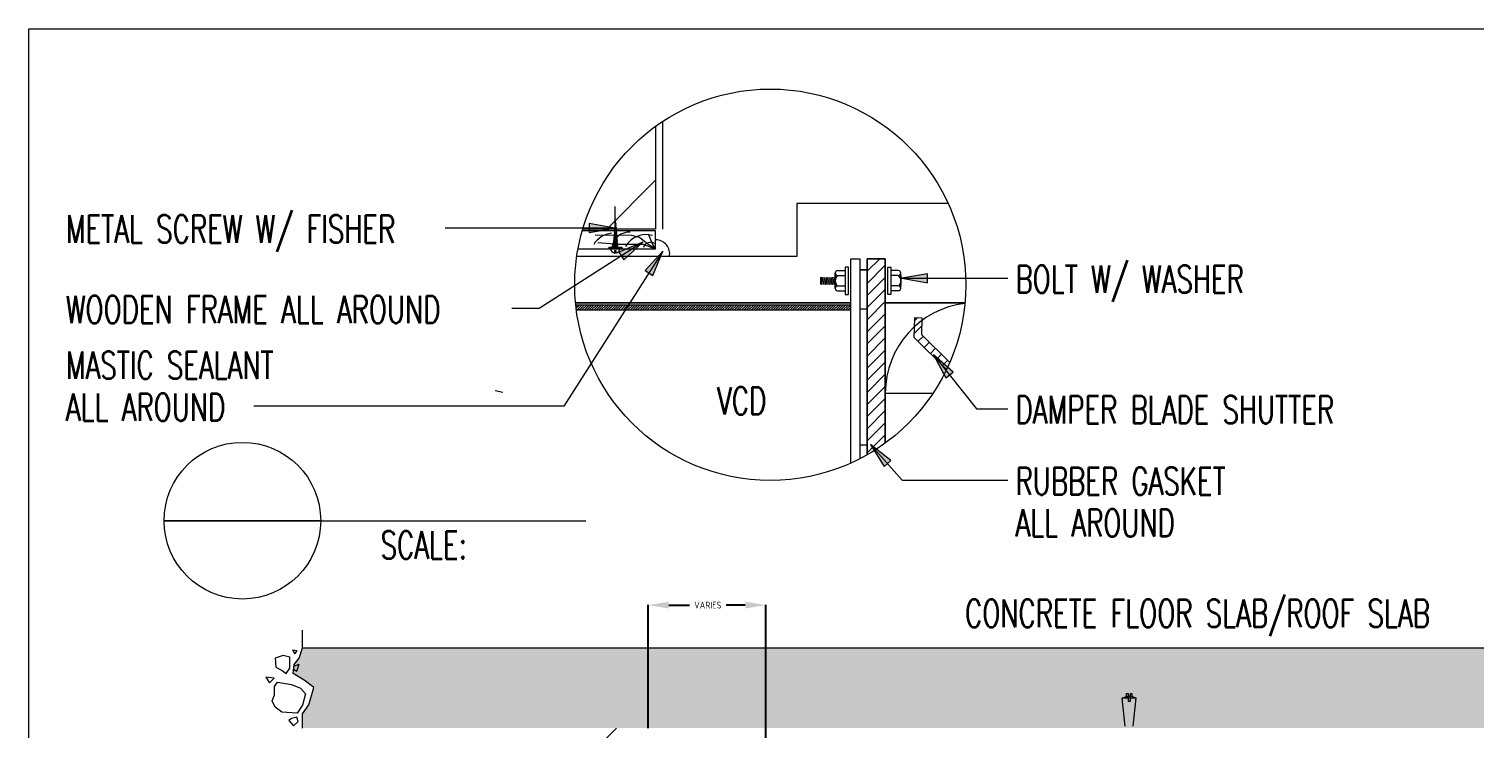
# Model space of a CAD drawing. Header units: millimetres. Extents: x -9226 to 166212, y -13 to 97274.
# Drawn here: x 86431 to 96989, y 35410 to 40514 of the extents above; entities that cross this region are included whole.
import ezdxf

# ---------------------------------------------------------------- set-up
doc = ezdxf.new("R2010")
doc.units = ezdxf.units.MM
doc.layers.get('Defpoints').update_dxf_attribs({"color": 8})
for name, color, linetype, lineweight in [('A-DETL-GENF', 7, 'Continuous', 9), ('A-DETL-THIN', 8, 'Continuous', 5), ('G-ANNO-TEXT', 231, 'Continuous', 5)]:
    doc.layers.add(name, color=color, linetype=linetype, lineweight=lineweight)
doc.styles.add('ROMANS', font='isocp.shx', dxfattribs={"width": 0.8})
doc.styles.add('ROMANS100', font='romans.shx', dxfattribs={"width": 0.7, "height": 100})
doc.dimstyles.new('JSE', dxfattribs={"dimtxt": 50, "dimasz": 150, "dimexe": 0.18, "dimexo": 0.0625, "dimgap": 50, "dimtad": 0, "dimdec": 0, "dimrnd": 5, "dimzin": 0, "dimdsep": 46, "dimtxsty": 'ROMANS', "dimcen": 0.09, "dimclrd": 7, "dimclre": 7, "dimclrt": 7, "dimadec": 0, "dimazin": 0, "dimtfac": 1, "dimtdec": 0, "dimtofl": 0, "dimtmove": 0, "dimatfit": 3, "dimfxl": 1, "dimtolj": 1, "dimtzin": 0, "dimarcsym": 1})
pattern_1 = [(45, (-378903.84, -8362.04), (-265.16504, 265.16504), [])]
pattern_2 = [(45, (-378903.836, -8362.04), (-44.194174, 44.194174), [])]

# ---------------------------------------------------------------- blocks, each defined once
blk = doc.blocks.new('*D327')
at = {"layer": 'Defpoints', "color": 0, "transparency": 16777216}
for p in [(91815, 36308), (90956, 35410), (91815, 34307)]:
    blk.add_point(p, dxfattribs=at)
at = {"layer": 'G-ANNO-TEXT', "color": 7, "lineweight": -2, "transparency": 16777216}
for p, q in [((90956, 35410), (90956, 36309)), ((91106, 36308), (91258, 36308)), ((91665, 36308), (91524, 36308)), ((91815, 34307), (91815, 36309))]:
    blk.add_line(p, q, dxfattribs=at)
at = {"layer": 'G-ANNO-TEXT', "color": 7, "transparency": 16777216}
for points in [[(91106, 36333), (91106, 36283), (90956, 36308)], [(91665, 36333), (91665, 36283), (91815, 36308)]]:
    blk.add_solid(points, dxfattribs=at)
at = {"layer": 'G-ANNO-TEXT', "color": 7, "transparency": 16777216, "insert": (91391, 36308), "char_height": 50, "width": 946.67, "attachment_point": 5, "style": 'ROMANS'}
blk.add_mtext('\\A1;VARIES', dxfattribs=at)

msp = doc.modelspace()

# ---------------------------------------------------------------- hatches: boundary and pattern name
at = {"layer": 'A-DETL-GENF'}
h = msp.add_hatch(dxfattribs=at)
h.set_pattern_fill('FP_2', style=0, pattern_type=2)
h.set_pattern_definition(pattern_1)
h.paths.add_polyline_path([(90477.3, 39051.3), (91009.9, 39051.3), (91009.9, 39804), (90905.1, 39720.4), (90808.6, 39627.3), (90721.2, 39525.6), (90643.8, 39416.2), (90576.9, 39299.9), (90521.2, 39177.9)])
h = msp.add_hatch(dxfattribs=at)
h.set_pattern_fill('FP_9', style=0, pattern_type=2)
h.set_pattern_definition([(0, (-378903.8, -8362), (793.75, 793.75), [793.75, -793.75]), (0, (-378903.8, -8064.4), (793.75, 793.75), [793.75, -793.75]), (0, (-378903.8, -7766.7), (793.75, 793.75), [793.75, -793.75]), (90, (-378804.6, -7667.5), (-793.75, 793.75), [793.75, -793.75]), (90, (-378507, -7667.5), (-793.75, 793.75), [793.75, -793.75]), (90, (-378209.3, -7667.5), (-793.75, 793.75), [793.75, -793.75])])
h.paths.add_polyline_path([(92501.6, 37376.7), (92555.4, 37405.9), (92555.4, 38754.8), (92501.6, 38754.8)])
h = msp.add_hatch(dxfattribs=at)
h.set_pattern_fill('FP_4', style=0, pattern_type=2)
h.set_pattern_definition(pattern_2)
h.paths.add_polyline_path([(92555.4, 37405.9), (92622.5, 37446.7), (92687.4, 37491.2), (92687.4, 38836.3), (92555.4, 38836.3), (92555.4, 38754.8)])
h = msp.add_hatch(dxfattribs=at)
h.set_pattern_fill('FP_5', style=0, pattern_type=2)
h.set_pattern_definition([(45, (-378903.836, -8362.037), (-8.83883476, 8.83883476), [])])
h.paths.add_polyline_path([(92435.6, 38461.6), (92435.6, 38498.6), (90426.4, 38498.6), (90430.8, 38461.6)])
h = msp.add_hatch(dxfattribs=at)
h.set_pattern_fill('FP_4', style=0, pattern_type=2)
h.set_pattern_definition(pattern_2)
h.paths.add_polyline_path([(93135.2, 38028.5), (93158.5, 38079.7), (92952.3, 38283.8), (92954.7, 38406), (92902, 38407), (92899.1, 38262.2)])
h = msp.add_hatch(dxfattribs=at)
h.set_pattern_fill('FP_10', color=8, style=0, pattern_type=2)
h.set_pattern_definition([(50, (-349903.84, -8342.04), (182.18467, -15.939086), [19.05, -209.55]), (355, (-349903.84, -8342.04), (-35.24243, 191.05661), [15.24, -167.64]), (100.451, (-349888.65, -8343.37), (146.9425, 175.11669), [16.19, -178.09]), (46.184, (-349903.84, -8291.24), (271.07889, -42.04327), [28.575, -314.325]), (96.636, (-349881.25, -8294.74), (237.4025, 247.42721), [24.285, -267.135]), (351.184, (-349903.84, -8291.24), (237.4046, 247.42512), [22.86, -251.46]), (21, (-349878.44, -8303.94), (151.61488, -102.26552), [19.05, -209.55]), (326, (-349878.44, -8303.94), (61.80236, 184.18774), [15.24, -167.64]), (71.451, (-349865.8, -8312.46), (213.41706, 81.92137), [16.19, -178.09]), (37.5, (-349903.836, -8342.04), (3.088323, 84.555076), [8.382, -157.226, 8.382, -161.798, -168.275]), (37.5, (-349903.836, -8342.04), (3.088323, 84.555076), [-335.788, 0, -168.275]), (37.5, (-349903.836, -8342.04), (3.088323, 84.555076), [0, -335.788, 0, -168.275]), (37.5, (-349903.836, -8342.04), (3.088323, 84.555076), [0, -335.788, 8.382, -159.893]), (7.5, (-349903.84, -8342.04), (66.819438, 100.180747), [8.382, -88.646, 8.382, -153.416, -64.135]), (7.5, (-349903.84, -8342.04), (66.819438, 100.180747), [-258.826, 0, -64.135]), (7.5, (-349903.84, -8342.04), (66.819438, 100.180747), [0, -258.826, 0, -64.135]), (7.5, (-349903.84, -8342.04), (66.819438, 100.180747), [0, -258.826, 8.382, -55.753]), (327.5, (-349960.48, -8342.04), (135.590488, -5.728913), [8.382, -55.118, 8.382, -189.738, -262.89]), (327.5, (-349960.48, -8342.04), (135.590488, -5.728913), [-261.62, 0, -262.89]), (327.5, (-349960.48, -8342.04), (135.590488, -5.728913), [0, -261.62, 0, -262.89]), (327.5, (-349960.48, -8342.04), (135.590488, -5.728913), [0, -261.62, 8.382, -254.508]), (317.5, (-349985.88, -8342.04), (148.128886, 25.42676), [8.382, -74.168, 8.382, -123.19, -186.69]), (317.5, (-349985.88, -8342.04), (148.128886, 25.42676), [-214.122, 0, -186.69]), (317.5, (-349985.88, -8342.04), (148.128886, 25.42676), [0, -214.122, 0, -186.69]), (317.5, (-349985.88, -8342.04), (148.128886, 25.42676), [0, -214.122, 8.382, -178.308])])
h.paths.add_polyline_path([(89795.6, 35410.3), (98231.1, 35410.3), (98254.4, 35485.4), (98291.9, 35533.6), (98297.2, 35597.8), (98217, 35647.8), (98147.5, 35701.3), (98183.1, 35826.2), (98231.1, 35893.9), (98231.1, 35996.9), (88429.1, 35996.9), (88405.8, 35921.7), (88368.3, 35873.6), (88363, 35809.3), (88443.2, 35759.4), (88512.7, 35705.9), (88477.1, 35581), (88429.1, 35513.2), (88429.1, 35410.3)])
h = msp.add_hatch(dxfattribs=at)
h.set_pattern_fill('FP_2', style=0, pattern_type=2)
h.set_pattern_definition(pattern_1)
h.paths.add_polyline_path([(90956.4, 34471.8), (90956.4, 35410.3), (90369.8, 35410.3), (90369.8, 34471.8)])
at = {"layer": 'G-ANNO-TEXT'}
for points in [[(90712.3, 39060), (90524.8, 39093), (90524.8, 39026.9)], [(90917.4, 38956.4), (90741.5, 38883.5), (90777.1, 38827.7)], [(91062.1, 38890.9), (90933.4, 38750.6), (90989.1, 38715)], [(92807.3, 38694.3), (92994.8, 38661.2), (92994.8, 38727.3)], [(93039.3, 38135.4), (93130.3, 37968.2), (93182.1, 38009.4)], [(92578.2, 37481.3), (92678.5, 37319.4), (92727.8, 37363.5)]]:
    msp.add_hatch(color=7, dxfattribs=at).paths.add_polyline_path(points)

# ---------------------------------------------------------------- linework, layer by layer
at = {"layer": 'A-DETL-THIN', "color": 7}
for p, q in [((91009.9, 39804, -6.8), (91009.9, 39051.3, -6.8)), ((91062.7, 39051.3, -6.8), (91062.7, 39840.4, -6.8)), ((90715.3, 38911.8, -6.8), (90715.3, 39216.7, -6.8)), ((93147.3, 39238.7, -6.8), (92040.8, 39238.7, -6.8)), ((92040.8, 39238.7, -6.8), (92040.8, 38852.9, -6.8)), ((90707.4, 39062.7, -6.8), (90723.8, 39055.1, -6.8)), ((90708.2, 39071.5, -6.8), (90722.9, 39064.6, -6.8)), ((90709, 39080.2, -6.8), (90722.1, 39074.1, -6.8)), ((90709.8, 39089, -6.8), (90721.2, 39083.6, -6.8)), ((90710.5, 39097.7, -6.8), (90720.4, 39093.1, -6.8)), ((90711.3, 39106.4, -6.8), (90719.6, 39102.6, -6.8)), ((90712.1, 39115.2, -6.8), (90718.7, 39112.1, -6.8)), ((90712.9, 39123.9, -6.8), (90717.9, 39121.6, -6.8)), ((90713.7, 39132.6, -6.8), (90717, 39131.1, -6.8)), ((91009.9, 39039.9, -6.8), (90474, 39039.9, -6.8)), ((91009.9, 39051.3, -6.8), (90477.3, 39051.3, -6.8)), ((90723.2, 39008, -6.8), (90568.4, 39006.9, -6.8)), ((90698, 38957.9, -6.8), (90734, 38941.1, -6.8)), ((90698.8, 38966.6, -6.8), (90733.1, 38950.6, -6.8)), ((90699.6, 38975.4, -6.8), (90732.3, 38960.1, -6.8)), ((90700.4, 38984.1, -6.8), (90731.4, 38969.6, -6.8)), ((90701.2, 38992.8, -6.8), (90730.6, 38979.1, -6.8)), ((90701.9, 39001.6, -6.8), (90729.7, 38988.6, -6.8)), ((90702.7, 39010.3, -6.8), (90728.9, 38998.1, -6.8)), ((90703.5, 39019.1, -6.8), (90728, 39007.6, -6.8)), ((90704.3, 39027.8, -6.8), (90727.2, 39017.1, -6.8)), ((90705.1, 39036.5, -6.8), (90726.3, 39026.6, -6.8)), ((90705.8, 39045.3, -6.8), (90725.5, 39036.1, -6.8)), ((90706.6, 39054, -6.8), (90724.6, 39045.6, -6.8)), ((90835.1, 39005.8, -6.8), (90723.2, 39008, -6.8)), ((90891.1, 38992.7, -6.8), (90835.1, 39005.8, -6.8)), ((90955.8, 38940, -6.8), (90891.1, 38992.7, -6.8)), ((90986.5, 38945.5, -6.8), (90958, 39016.8, -6.8)), ((91009.9, 38907.9, -6.8), (91009.9, 39039.9, -6.8)), ((92040.8, 38852.9, -6.8), (90433.7, 38852.9, -6.8)), ((90442.9, 38907.9, -6.8), (91009.9, 38907.9, -6.8)), ((90587.1, 38954.3, -6.8), (90739.6, 38943.3, -6.8)), ((90669.6, 38913.2, -6.8), (90669.6, 38921.5, -6.8)), ((90669.6, 38921.5, -6.8), (90763, 38921.5, -6.8)), ((90763, 38913.2, -6.8), (90669.6, 38913.2, -6.8)), ((90681.3, 38911.8, -6.8), (90749.2, 38911.8, -6.8)), ((90694.9, 38922.9, -6.8), (90697.9, 38921.5, -6.8)), ((90695.7, 38931.7, -6.8), (90717.4, 38921.5, -6.8)), ((90696.5, 38940.4, -6.8), (90735.7, 38922.1, -6.8)), ((90697.3, 38949.1, -6.8), (90734.8, 38931.6, -6.8)), ((90711.1, 38878.1, -6.8), (90711.1, 38895.7, -6.8)), ((90711.1, 38895.7, -6.8), (90719.4, 38895.7, -6.8)), ((90719.4, 38895.7, -6.8), (90719.4, 38878.1, -6.8)), ((90739.6, 38943.3, -6.8), (90854.8, 38942.2, -6.8)), ((90763, 38921.5, -6.8), (90763, 38913.2, -6.8)), ((90854.8, 38942.2, -6.8), (90916.3, 38942.2, -6.8)), ((90916.3, 38942.2, -6.8), (91009.9, 38907.9, -6.8)), ((91009.9, 38907.9, -6.8), (90955.8, 38940, -6.8)), ((91009.9, 38907.9, -6.8), (90986.5, 38945.5, -6.8)), ((92338, 38750.2, -6.8), (92395.4, 38750.2, -6.8)), ((92417.6, 38776, -6.8), (92395.4, 38776, -6.8)), ((92395.4, 38776, -6.8), (92395.4, 38575.9, -6.8)), ((92417.6, 38575.9, -6.8), (92417.6, 38776, -6.8)), ((92435.6, 38515.5, -6.8), (92435.6, 38836.3, -6.8)), ((92435.6, 38836.3, -6.8), (92501.6, 38836.3, -6.8)), ((92435.6, 37344.8, -6.8), (92435.6, 38836.3, -6.8)), ((92435.6, 38836.3, -6.8), (92501.6, 38836.3, -6.8)), ((92501.6, 38836.3, -6.8), (92501.6, 38754.8, -6.8)), ((92501.6, 38836.3, -6.8), (92501.6, 37376.7, -6.8)), ((92501.6, 38754.8, -6.8), (92555.4, 38754.8, -6.8)), ((92555.4, 38754.8, -6.8), (92501.6, 38754.8, -6.8)), ((92501.6, 38754.8, -6.8), (92501.6, 37376.7, -6.8)), ((92555.4, 38754.8, -6.8), (92555.4, 38836.3, -6.8)), ((92555.4, 38836.3, -6.8), (92687.4, 38836.3, -6.8)), ((92687.4, 38836.3, -6.8), (92555.4, 38836.3, -6.8)), ((92555.4, 38836.3, -6.8), (92555.4, 37405.9, -6.8)), ((92555.4, 37405.9, -6.8), (92555.4, 38754.8, -6.8)), ((92687.4, 38836.3, -6.8), (92687.4, 38515.5, -6.8)), ((92687.4, 37491.2, -6.8), (92687.4, 38836.3, -6.8)), ((92705.3, 38776, -6.8), (92727.5, 38776, -6.8)), ((92705.3, 38575.9, -6.8), (92705.3, 38776, -6.8)), ((92727.5, 38776, -6.8), (92727.5, 38575.9, -6.8)), ((92784.9, 38750.2, -6.8), (92727.5, 38750.2, -6.8)), ((92213.9, 38659.2, -6.8), (92225.6, 38702.8, -6.8)), ((92219.7, 38702.8, -6.8), (92213.9, 38697, -6.8)), ((92213.9, 38697, -6.8), (92213.9, 38654.9, -6.8)), ((92213.9, 38654.9, -6.8), (92219.7, 38649, -6.8)), ((92222.5, 38649, -6.8), (92237, 38702.8, -6.8)), ((92233.9, 38649, -6.8), (92248.3, 38702.8, -6.8)), ((92245.3, 38649, -6.8), (92259.7, 38702.8, -6.8)), ((92256.7, 38649, -6.8), (92271.1, 38702.8, -6.8)), ((92268.1, 38649, -6.8), (92282.5, 38702.8, -6.8)), ((92279.5, 38649, -6.8), (92293.9, 38702.8, -6.8)), ((92290.9, 38649, -6.8), (92305.3, 38702.8, -6.8)), ((92302.3, 38649, -6.8), (92316.7, 38702.8, -6.8)), ((92313.6, 38649, -6.8), (92322.2, 38680.8, -6.8)), ((92322.2, 38620, -6.8), (92322.2, 38733.4, -6.8)), ((92322.2, 38713.4, -6.8), (92322.2, 38640, -6.8)), ((92338, 38713.5, -6.8), (92395.4, 38713.5, -6.8)), ((92784.9, 38713.5, -6.8), (92727.5, 38713.5, -6.8)), ((92800.8, 38620, -6.8), (92800.8, 38733.4, -6.8)), ((92800.8, 38713.4, -6.8), (92800.8, 38640, -6.8)), ((92338, 38638.4, -6.8), (92395.4, 38638.4, -6.8)), ((92338, 38601.6, -6.8), (92395.4, 38601.6, -6.8)), ((92395.4, 38575.9, -6.8), (92417.6, 38575.9, -6.8)), ((92727.5, 38575.9, -6.8), (92705.3, 38575.9, -6.8)), ((92784.9, 38638.4, -6.8), (92727.5, 38638.4, -6.8)), ((92784.9, 38601.6, -6.8), (92727.5, 38601.6, -6.8)), ((92435.6, 38515.5, -6.8), (90424.8, 38515.5, -6.8)), ((90424.8, 38515.5, -6.8), (92435.6, 38515.5, -6.8)), ((92435.6, 38498.6, -6.8), (90426.4, 38498.6, -6.8)), ((92435.6, 38461.6, -6.8), (90430.8, 38461.6, -6.8)), ((92503.5, 38481.2, -6.8), (92501.6, 38484.6, -6.8)), ((92687.4, 38515.5, -6.8), (93269.8, 38515.5, -6.8)), ((93269.8, 38515.5, -6.8), (92687.4, 38515.5, -6.8)), ((92687.4, 38515.5, -6.8), (92687.4, 37491.2, -6.8)), ((92899.1, 38262.2, -6.8), (92902, 38407, -6.8)), ((92902, 38407, -6.8), (92954.7, 38406, -6.8)), ((92954.7, 38406, -6.8), (92952.3, 38283.8, -6.8)), ((93135.2, 38028.5, -6.8), (92899.1, 38262.2, -6.8)), ((92952.3, 38283.8, -6.8), (93158.5, 38079.7, -6.8)), ((92503.7, 37952.9, -6.8), (92501.6, 37956.6, -6.8)), ((89894, 37859.9, -6.8), (89838.1, 37871.9, -6.8)), ((92503.3, 37871.4, -6.8), (92501.6, 37874.5, -6.8)), ((92687.4, 37855.6, -6.8), (93036.8, 37855.6, -6.8)), ((88563, 36924.2, -6.8), (87419.3, 36924.2, -6.8)), ((87419.3, 36924.2, -6.8), (88563, 36924.2, -6.8)), ((88563, 36924.2, -6.8), (90499.1, 36924.2, -6.8)), ((94418.2, 35628.9, -6.8), (94448.6, 35640.2, -6.8)), ((94440.6, 35423.7, -6.8), (94418.2, 35628.9, -6.8)), ((94519.6, 35628.9, -6.8), (94418.2, 35628.9, -6.8)), ((94448.6, 35640.2, -6.8), (94448.6, 35662, -6.8)), ((94448.6, 35662, -6.8), (94460.9, 35662, -6.8)), ((94448.6, 35640.2, -6.8), (94460.9, 35640.2, -6.8)), ((94460.9, 35662, -6.8), (94460.9, 35606.6, -6.8)), ((94460.9, 35645.4, -6.8), (94478.2, 35645.4, -6.8)), ((94460.9, 35606.6, -6.8), (94478.2, 35606.6, -6.8)), ((94478.2, 35606.6, -6.8), (94478.2, 35662, -6.8)), ((94478.2, 35662, -6.8), (94489.2, 35662, -6.8)), ((94489.2, 35640.2, -6.8), (94478.2, 35640.2, -6.8)), ((94489.2, 35662, -6.8), (94489.2, 35640.2, -6.8)), ((94519.6, 35628.9, -6.8), (94489.2, 35640.2, -6.8)), ((94497.2, 35423.7, -6.8), (94519.6, 35628.9, -6.8))]:
    msp.add_line(p, q, dxfattribs=at)
at = {"layer": 'A-DETL-THIN', "color": 8}
for p, q in [((88429.1, 35996.9, -6.8), (88429.1, 36126, -6.8)), ((88288.1, 35939.6, -6.8), (88229.3, 35921.7, -6.8)), ((88229.3, 35921.7, -6.8), (88236.4, 35855.7, -6.8)), ((88338, 35927.1, -6.8), (88288.1, 35939.6, -6.8)), ((88338, 35846.8, -6.8), (88338, 35927.1, -6.8)), ((88391.5, 35973.5, -6.8), (88355.9, 35978.8, -6.8)), ((88355.9, 35978.8, -6.8), (88373.7, 35952.1, -6.8)), ((88368.3, 35873.6, -6.8), (88405.8, 35921.7, -6.8)), ((88373.7, 35952.1, -6.8), (88391.5, 35973.5, -6.8)), ((88405.8, 35921.7, -6.8), (88429.1, 35996.9, -6.8)), ((88429.1, 35996.9, -6.8), (98231.1, 35996.9, -6.8)), ((88236.4, 35855.7, -6.8), (88281, 35830.7, -6.8)), ((88281, 35830.7, -6.8), (88311.3, 35809.3, -6.8)), ((88311.3, 35809.3, -6.8), (88338, 35846.8, -6.8)), ((88363, 35809.3, -6.8), (88368.3, 35873.6, -6.8)), ((88443.2, 35759.4, -6.8), (88363, 35809.3, -6.8)), ((88365.5, 35839.5, -6.8), (88387.7, 35824.5, -6.8)), ((88367.5, 35863.1, -6.8), (88405.5, 35877.7, -6.8)), ((88387.7, 35824.5, -6.8), (88405.5, 35877.7, -6.8)), ((88223.9, 35775.4, -6.8), (88161.5, 35782.6, -6.8)), ((88161.5, 35782.6, -6.8), (88188.3, 35741.5, -6.8)), ((88188.3, 35741.5, -6.8), (88223.9, 35775.4, -6.8)), ((88225.7, 35714.8, -6.8), (88247.1, 35745.1, -6.8)), ((88225.7, 35652.3, -6.8), (88225.7, 35714.8, -6.8)), ((88247.1, 35745.1, -6.8), (88350.5, 35729.1, -6.8)), ((88350.5, 35729.1, -6.8), (88416.5, 35700.5, -6.8)), ((88416.5, 35700.5, -6.8), (88452.1, 35659.5, -6.8)), ((88512.7, 35705.9, -6.8), (88443.2, 35759.4, -6.8)), ((88477.1, 35581, -6.8), (88512.7, 35705.9, -6.8)), ((88209.7, 35609.5, -6.8), (88225.7, 35652.3, -6.8)), ((88231.1, 35563.1, -6.8), (88209.7, 35609.5, -6.8)), ((88429.1, 35513.2, -6.8), (88477.1, 35581, -6.8)), ((88452.1, 35659.5, -6.8), (88430.7, 35577.4, -6.8)), ((94444.7, 35638.8, -6.8), (94448.6, 35642.7, -6.8)), ((88279.2, 35527.5, -6.8), (88231.1, 35563.1, -6.8)), ((88391.5, 35520.3, -6.8), (88279.2, 35527.5, -6.8)), ((88350.5, 35479.3, -6.8), (88330.9, 35465, -6.8)), ((88389.7, 35490, -6.8), (88350.5, 35479.3, -6.8)), ((88398.6, 35457.9, -6.8), (88389.7, 35490, -6.8)), ((88430.7, 35577.4, -6.8), (88391.5, 35520.3, -6.8)), ((88429.1, 35410.3, -6.8), (88429.1, 35513.2, -6.8)), ((88330.9, 35465, -6.8), (88364.8, 35427.6, -6.8)), ((88364.8, 35427.6, -6.8), (88398.6, 35457.9, -6.8))]:
    msp.add_line(p, q, dxfattribs=at)
at = {"layer": 'A-DETL-THIN', "color": 7, "elevation": -6.8}
msp.add_lwpolyline([(86431.5, 40514.1), (99422.3, 40514.1), (99422.3, 26562), (86431.5, 26562)], close=True, dxfattribs=at)
at = {"layer": 'A-DETL-THIN', "color": 7}
for centre, radius in [((91847.3, 38646.6, -6.8), 1428.5), ((87991.2, 36924.2, -6.8), 571.9)]:
    msp.add_circle(centre, radius, dxfattribs=at)
for centre, radius, start, end in [((90707.5, 38846.8, -6.8), 176.6, 96.68662, 148.15872), ((90815.5, 38905.7, -6.8), 124.5, 86.02324, 171.25952), ((90941.7, 38835, -6.8), 177.7, 75.39776, 149.27198), ((91011.5, 38873.1, -6.8), 100.8, 348.38899, 90.88161), ((90715.3, 38911.8, -6.8), 33.9, 180, 262.94671), ((90715.3, 38911.8, -6.8), 33.9, 277.05329, 0), ((90971.8, 38901.8, -6.8), 54, 56.06907, 161.24193), ((92340.7, 38731.8, -6.8), 18.6, 98.24775, 261.75225), ((92782.2, 38731.8, -6.8), 18.6, 278.24775, 81.75225), ((92374.5, 38675.9, -6.8), 52.4, 134.22599, 225.77401), ((92748.4, 38675.9, -6.8), 52.4, 314.22599, 45.77401), ((92340.7, 38620, -6.8), 18.6, 98.46448, 261.53552), ((92782.2, 38620, -6.8), 18.6, 278.46448, 81.53552), ((93347.3, 37855.6, -6.8), 659.9, 96.78329, 180)]:
    msp.add_arc(centre, radius, start, end, dxfattribs=at)
at = {"layer": 'G-ANNO-TEXT', "color": 7}
for p, q in [((90712.3, 39060, -6.8), (90524.8, 39093, -6.8)), ((90524.8, 39093, -6.8), (90524.8, 39026.9, -6.8)), ((89479.1, 39060, -6.8), (89471.2, 39060, -6.8)), ((90712.3, 39060, -6.8), (89479.1, 39060, -6.8)), ((90917.4, 38956.4, -6.8), (90157.9, 38472.4, -6.8)), ((90524.8, 39026.9, -6.8), (90712.3, 39060, -6.8)), ((90917.4, 38956.4, -6.8), (90741.5, 38883.5, -6.8)), ((90777.1, 38827.7, -6.8), (90917.4, 38956.4, -6.8)), ((91062.1, 38890.9, -6.8), (90340.1, 37759.1, -6.8)), ((90741.5, 38883.5, -6.8), (90777.1, 38827.7, -6.8)), ((91062.1, 38890.9, -6.8), (90933.4, 38750.6, -6.8)), ((90989.1, 38715, -6.8), (91062.1, 38890.9, -6.8)), ((90933.4, 38750.6, -6.8), (90989.1, 38715, -6.8)), ((92994.8, 38727.3, -6.8), (92807.3, 38694.3, -6.8)), ((92807.3, 38694.3, -6.8), (92994.8, 38661.2, -6.8)), ((92807.3, 38694.3, -6.8), (93581.5, 38694.3, -6.8)), ((92994.8, 38661.2, -6.8), (92994.8, 38727.3, -6.8)), ((89967.8, 38472.4, -6.8), (89959.1, 38472.4, -6.8)), ((90157.9, 38472.4, -6.8), (89967.8, 38472.4, -6.8)), ((93039.3, 38135.4, -6.8), (93130.3, 37968.2, -6.8)), ((93182.1, 38009.4, -6.8), (93039.3, 38135.4, -6.8)), ((93039.3, 38135.4, -6.8), (93353.6, 37741.1, -6.8)), ((93130.3, 37968.2, -6.8), (93182.1, 38009.4, -6.8)), ((88577.8, 37759.1, -6.8), (88073.9, 37759.1, -6.8)), ((90340.1, 37759.1, -6.8), (88577.8, 37759.1, -6.8)), ((93353.6, 37741.1, -6.8), (93581.5, 37741.1, -6.8)), ((92578.2, 37481.3, -6.8), (92678.5, 37319.4, -6.8)), ((92727.8, 37363.5, -6.8), (92578.2, 37481.3, -6.8)), ((92578.2, 37481.3, -6.8), (92811.8, 37219.8, -6.8)), ((92678.5, 37319.4, -6.8), (92727.8, 37363.5, -6.8)), ((92811.8, 37219.8, -6.8), (93581.5, 37219.8, -6.8))]:
    msp.add_line(p, q, dxfattribs=at)

# ---------------------------------------------------------------- texts
at = {"layer": 'G-ANNO-TEXT', "color": 7, "char_height": 200, "attachment_point": 1, "style": 'ROMANS100'}
for s, insert, width in [('METAL SCREW W/ FISHER', (86701, 39153.7, -6.8), 3387.13), ('BOLT W/ WASHER', (93638, 38788, -6.8), 2324.894), ('WOODEN FRAME ALL AROUND', (86701, 38566.2, -6.8), 3978.374), ('MASTIC SEALANT', (86701, 38158.8, -6.8), 2294.83), ('ALL AROUND', (86701, 37852.9, -6.8), 1693.565), ('VCD', (91458, 37899.3, -6.8), 911.92), ('DAMPER BLADE SHUTTER', (93638, 37834.8, -6.8), 3417.193), ('RUBBER GASKET', (93638, 37313.6, -6.8), 2264.767), ('ALL AROUND', (93638, 37007.6, -6.8), 1693.565), ('SCALE:', (89000.3, 36846.6, -6.8), 2264.767), ('CONCRETE FLOOR SLAB/ROOF SLAB', (93269.9, 36347.8, -6.8), 4800.104)]:
    msp.add_mtext(s, dxfattribs=dict(at, insert=insert, width=width))

# ---------------------------------------------------------------- dimensions: what is measured, and where the dimension line sits
at = {"layer": 'G-ANNO-TEXT', "color": 7}
dim = msp.add_linear_dim(base=(91815, 36308.4, -6.8), p1=(90956.4, 35410.3, -6.8), p2=(91815, 34307.1, -6.8), text='VARIES', dimstyle='JSE', override={"dimclrd": 7, "dimclre": 7, "dimclrt": 7}, dxfattribs=at)
dim.commit()
dim.dimension.update_dxf_attribs({"geometry": '*D327', "text_midpoint": (91390.8, 36308.4, -6.8), "dimtype": 160})

doc.saveas('drawing.dxf')
